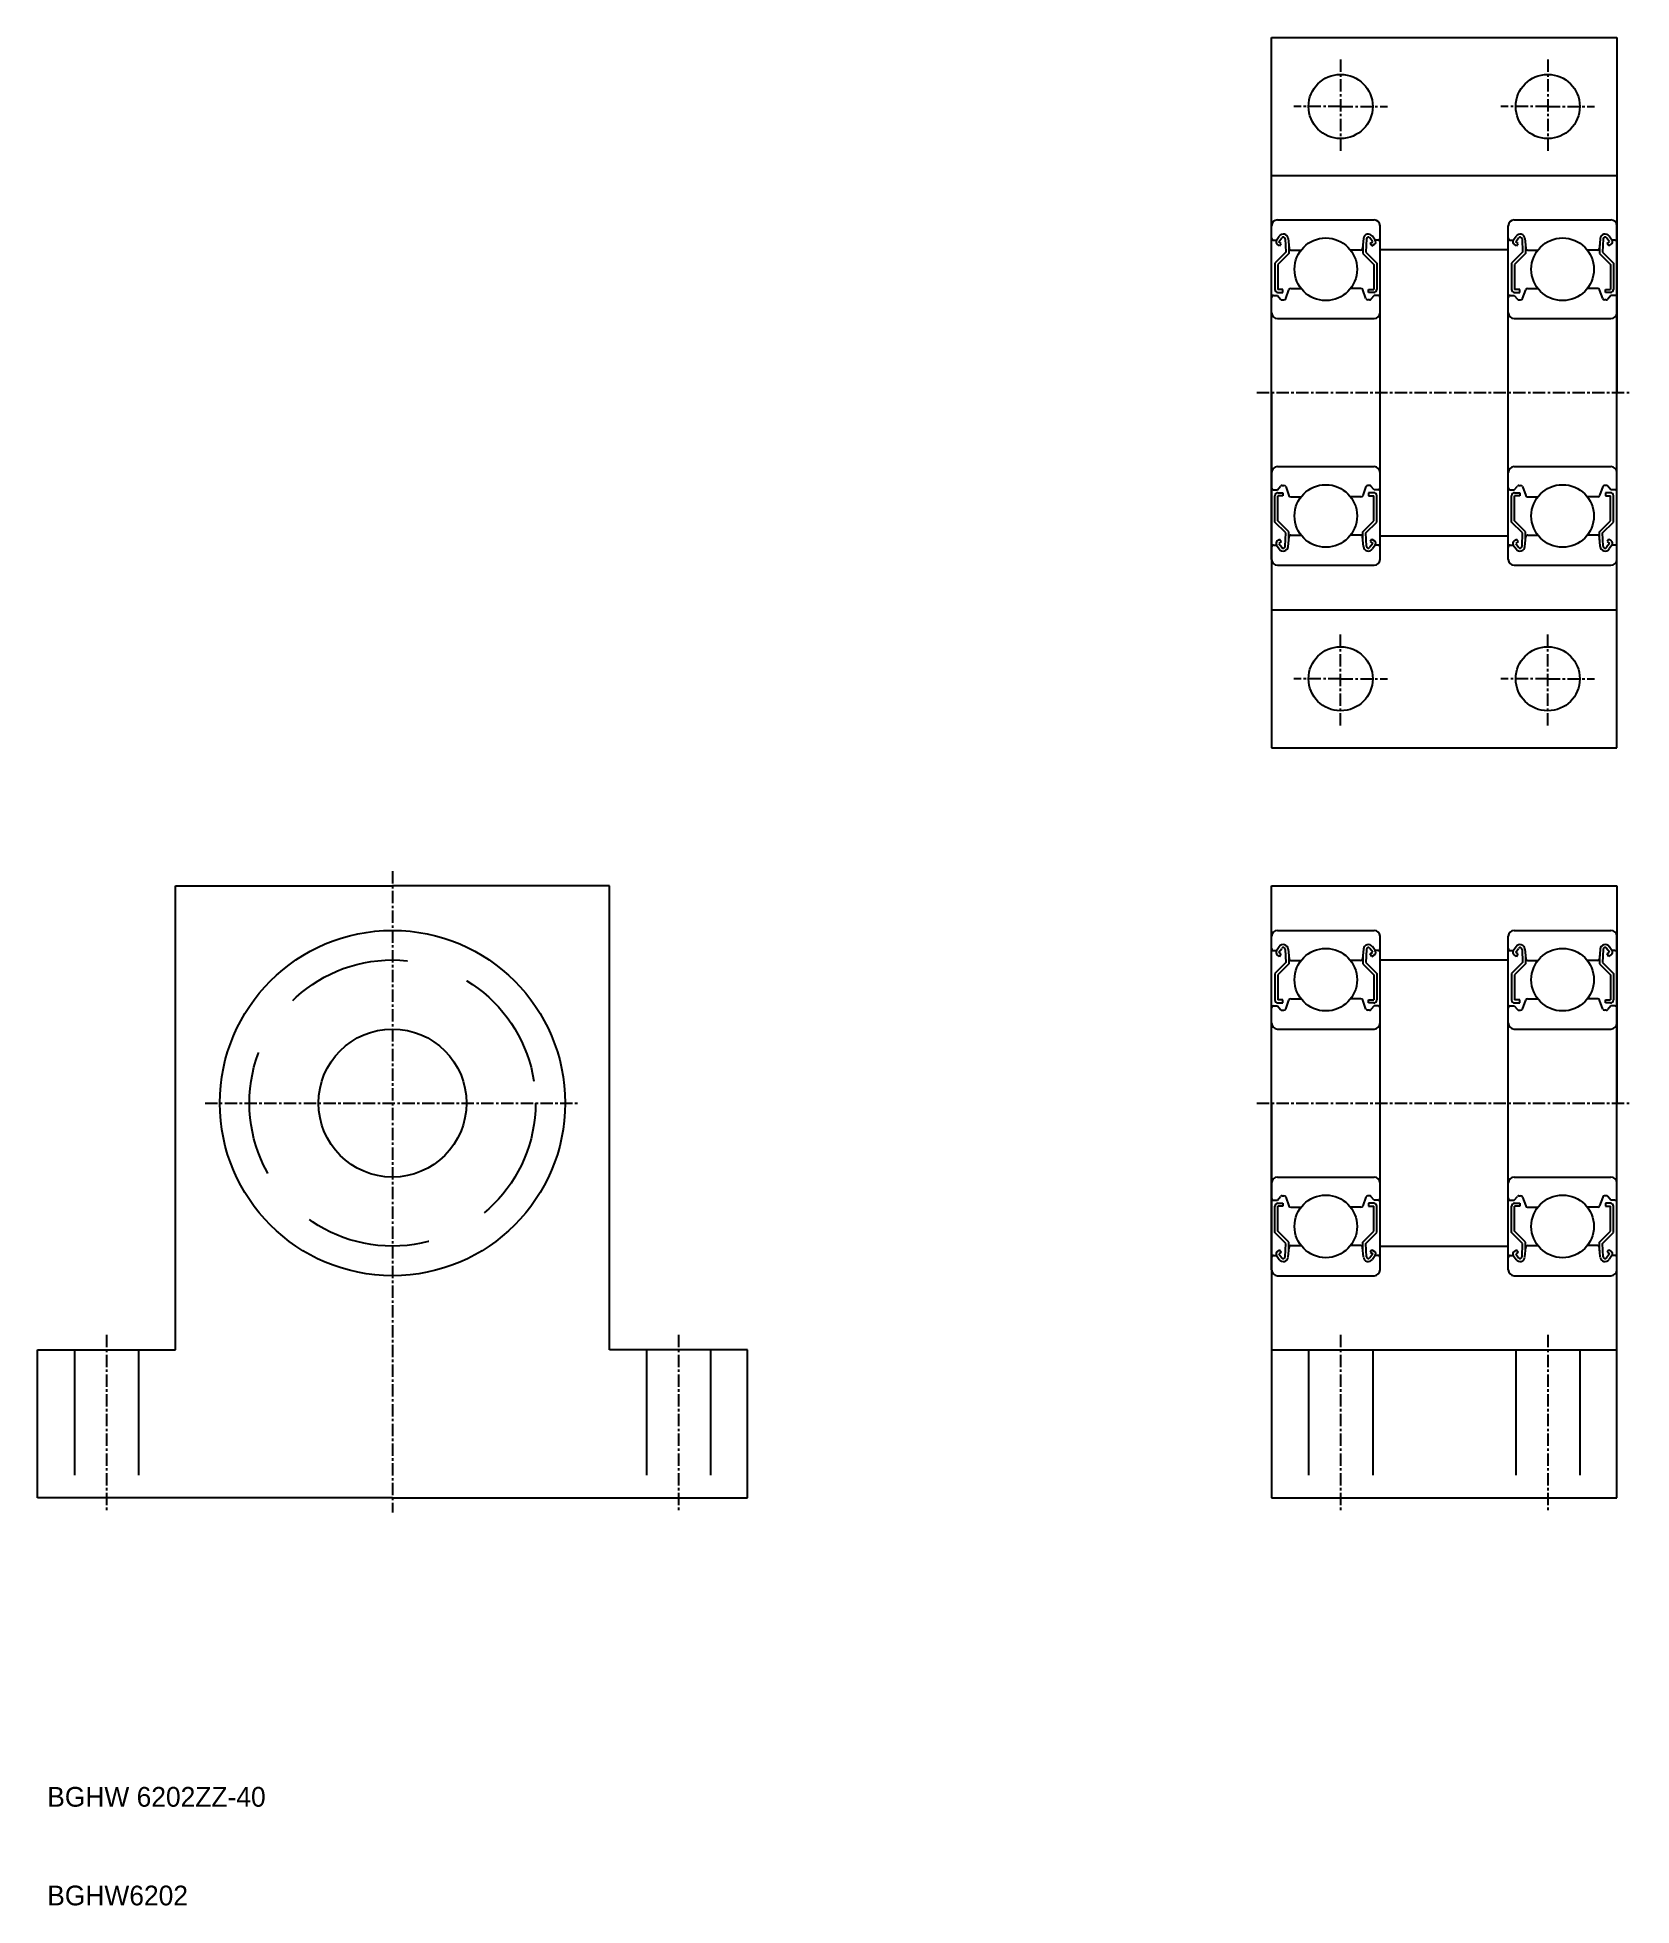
# Model space of a CAD drawing. Extents: x 92 to 254, y 56 to 246.
import ezdxf

# ---------------------------------------------------------------- set-up
doc = ezdxf.new("R2010")
doc.units = 0
doc.linetypes.add('CENTER', pattern=[2, 1.25, -0.25, 0.25, -0.25])
doc.linetypes.add('DASHED', pattern=[19.05, 12.7, -6.35])
doc.layers.get('0').update_dxf_attribs({"linetype": 'CONTINUOUS'})
doc.layers.add('CENTER', color=1, linetype='CENTER')

msp = doc.modelspace()

# ---------------------------------------------------------------- linework, layer by layer
for p, q in [((217.04, 209.54), (217.04, 245.54)), ((217.04, 245.54), (252.04, 245.54)), ((252.04, 245.54), (252.04, 209.54)), ((217.04, 231.54), (252.04, 231.54)), ((217.04, 192.64), (217.04, 226.44)), ((217.54, 224.99), (217.82, 225.39)), ((217.64, 227.04), (227.44, 227.04)), ((227.54, 224.99), (227.26, 225.39)), ((228.04, 192.64), (228.04, 226.44)), ((241.04, 192.64), (241.04, 226.44)), ((241.54, 224.99), (241.82, 225.39)), ((241.64, 227.04), (251.44, 227.04)), ((251.54, 224.99), (251.26, 225.39)), ((252.04, 192.64), (252.04, 226.44)), ((217.24, 224.99), (217.54, 224.99)), ((218.48, 223.77), (217.38, 222.67)), ((217.86, 224.4), (217.62, 224.57)), ((218.78, 223.64), (217.68, 222.54)), ((217.79, 224.82), (218.07, 225.22)), ((218.03, 224.65), (217.79, 224.82)), ((217.86, 224.4), (218.03, 224.65)), ((218.43, 225.11), (218.48, 223.77)), ((218.73, 225.15), (218.81, 224.17)), ((218.78, 224.51), (218.78, 223.64)), ((219.01, 223.99), (220.04, 223.99)), ((226.07, 223.99), (225.05, 223.99)), ((226.36, 225.15), (226.27, 224.17)), ((226.3, 224.51), (226.3, 223.64)), ((226.3, 223.64), (227.4, 222.54)), ((226.65, 225.11), (226.6, 223.77)), ((226.6, 223.77), (227.7, 222.67)), ((227.3, 224.82), (227.01, 225.22)), ((227.05, 224.65), (227.3, 224.82)), ((227.22, 224.4), (227.05, 224.65)), ((227.22, 224.4), (227.47, 224.57)), ((227.84, 224.99), (227.54, 224.99)), ((241.24, 224.99), (241.54, 224.99)), ((242.48, 223.77), (241.38, 222.67)), ((241.86, 224.4), (241.62, 224.57)), ((242.78, 223.64), (241.68, 222.54)), ((241.79, 224.82), (242.07, 225.22)), ((242.03, 224.65), (241.79, 224.82)), ((241.86, 224.4), (242.03, 224.65)), ((242.43, 225.11), (242.48, 223.77)), ((242.73, 225.15), (242.81, 224.17)), ((242.78, 224.51), (242.78, 223.64)), ((243.01, 223.99), (244.04, 223.99)), ((250.07, 223.99), (249.05, 223.99)), ((250.36, 225.15), (250.27, 224.17)), ((250.3, 224.51), (250.3, 223.64)), ((250.3, 223.64), (251.4, 222.54)), ((250.65, 225.11), (250.6, 223.77)), ((250.6, 223.77), (251.7, 222.67)), ((251.3, 224.82), (251.01, 225.22)), ((251.05, 224.65), (251.3, 224.82)), ((251.22, 224.4), (251.05, 224.65)), ((251.22, 224.4), (251.47, 224.57)), ((251.84, 224.99), (251.54, 224.99)), ((217.38, 222.67), (217.38, 219.99)), ((217.68, 222.54), (217.68, 219.99)), ((227.4, 222.54), (227.4, 219.99)), ((227.7, 222.67), (227.7, 219.99)), ((241.38, 222.67), (241.38, 219.99)), ((241.68, 222.54), (241.68, 219.99)), ((251.4, 222.54), (251.4, 219.99)), ((251.7, 222.67), (251.7, 219.99)), ((218.2, 219.99), (217.68, 219.99)), ((217.68, 219.69), (218.2, 219.69)), ((218.2, 219.69), (218.2, 219.99)), ((218.48, 219.07), (218.8, 219.96)), ((218.99, 220.09), (220.04, 220.09)), ((226.1, 220.09), (225.05, 220.09)), ((226.61, 219.07), (226.29, 219.96)), ((226.88, 219.99), (227.4, 219.99)), ((226.88, 219.69), (226.88, 219.99)), ((227.4, 219.69), (226.88, 219.69)), ((242.2, 219.99), (241.68, 219.99)), ((241.68, 219.69), (242.2, 219.69)), ((242.2, 219.69), (242.2, 219.99)), ((242.48, 219.07), (242.8, 219.96)), ((242.99, 220.09), (244.04, 220.09)), ((250.1, 220.09), (249.05, 220.09)), ((250.61, 219.07), (250.29, 219.96)), ((250.88, 219.99), (251.4, 219.99)), ((250.88, 219.69), (250.88, 219.99)), ((251.4, 219.69), (250.88, 219.69)), ((217.24, 219.39), (217.64, 219.39)), ((217.64, 219.39), (217.96, 219.01)), ((218.11, 218.94), (218.29, 218.94)), ((226.97, 218.94), (226.8, 218.94)), ((227.44, 219.39), (227.12, 219.01)), ((227.84, 219.39), (227.44, 219.39)), ((241.24, 219.39), (241.64, 219.39)), ((241.64, 219.39), (241.96, 219.01)), ((242.11, 218.94), (242.29, 218.94)), ((250.97, 218.94), (250.8, 218.94)), ((251.44, 219.39), (251.12, 219.01)), ((251.84, 219.39), (251.44, 219.39)), ((217.64, 217.04), (227.44, 217.04)), ((241.64, 217.04), (251.44, 217.04)), ((217.04, 209.54), (217.04, 173.54)), ((217.04, 209.54), (217.04, 209.54)), ((241.04, 209.54), (241.04, 209.54)), ((252.04, 173.54), (252.04, 209.54)), ((217.04, 201.29), (217.04, 201.29)), ((217.64, 202.04), (227.44, 202.04)), ((241.04, 201.29), (241.04, 201.29)), ((241.64, 202.04), (251.44, 202.04)), ((217.24, 199.69), (217.64, 199.69)), ((217.38, 196.42), (217.38, 199.09)), ((217.64, 199.69), (217.96, 200.07)), ((217.68, 199.39), (218.2, 199.39)), ((217.68, 196.54), (217.68, 199.09)), ((218.2, 199.09), (217.68, 199.09)), ((218.11, 200.14), (218.29, 200.14)), ((218.2, 199.39), (218.2, 199.09)), ((218.48, 200.01), (218.8, 199.12)), ((218.99, 198.99), (220.04, 198.99)), ((226.1, 198.99), (225.05, 198.99)), ((226.61, 200.01), (226.29, 199.12)), ((226.97, 200.14), (226.8, 200.14)), ((226.88, 199.39), (226.88, 199.09)), ((227.4, 199.39), (226.88, 199.39)), ((226.88, 199.09), (227.4, 199.09)), ((227.44, 199.69), (227.12, 200.07)), ((227.4, 196.54), (227.4, 199.09)), ((227.84, 199.69), (227.44, 199.69)), ((227.7, 196.42), (227.7, 199.09)), ((241.24, 199.69), (241.64, 199.69)), ((241.38, 196.42), (241.38, 199.09)), ((241.64, 199.69), (241.96, 200.07)), ((241.68, 199.39), (242.2, 199.39)), ((242.2, 199.09), (241.68, 199.09)), ((241.68, 196.54), (241.68, 199.09)), ((242.11, 200.14), (242.29, 200.14)), ((242.2, 199.39), (242.2, 199.09)), ((242.48, 200.01), (242.8, 199.12)), ((242.99, 198.99), (244.04, 198.99)), ((250.1, 198.99), (249.05, 198.99)), ((250.61, 200.01), (250.29, 199.12)), ((250.97, 200.14), (250.8, 200.14)), ((250.88, 199.39), (250.88, 199.09)), ((251.4, 199.39), (250.88, 199.39)), ((250.88, 199.09), (251.4, 199.09)), ((251.44, 199.69), (251.12, 200.07)), ((251.4, 196.54), (251.4, 199.09)), ((251.84, 199.69), (251.44, 199.69)), ((251.7, 196.42), (251.7, 199.09)), ((218.48, 195.32), (217.38, 196.42)), ((218.78, 195.44), (217.68, 196.54)), ((218.43, 193.97), (218.48, 195.32)), ((218.78, 194.57), (218.78, 195.44)), ((219.01, 195.09), (220.04, 195.09)), ((226.07, 195.09), (225.05, 195.09)), ((226.3, 195.44), (227.4, 196.54)), ((226.3, 194.57), (226.3, 195.44)), ((226.6, 195.32), (227.7, 196.42)), ((226.65, 193.97), (226.6, 195.32)), ((242.48, 195.32), (241.38, 196.42)), ((242.78, 195.44), (241.68, 196.54)), ((242.43, 193.97), (242.48, 195.32)), ((242.78, 194.57), (242.78, 195.44)), ((243.01, 195.09), (244.04, 195.09)), ((250.07, 195.09), (249.05, 195.09)), ((250.3, 195.44), (251.4, 196.54)), ((250.3, 194.57), (250.3, 195.44)), ((250.6, 195.32), (251.7, 196.42)), ((250.65, 193.97), (250.6, 195.32)), ((217.24, 194.09), (217.54, 194.09)), ((217.54, 194.09), (217.82, 193.7)), ((217.86, 194.68), (217.62, 194.51)), ((218.03, 194.44), (217.79, 194.26)), ((217.79, 194.26), (218.07, 193.86)), ((217.86, 194.68), (218.03, 194.44)), ((218.73, 193.94), (218.81, 194.91)), ((226.36, 193.94), (226.27, 194.91)), ((227.3, 194.26), (227.01, 193.86)), ((227.22, 194.68), (227.05, 194.44)), ((227.05, 194.44), (227.3, 194.26)), ((227.22, 194.68), (227.47, 194.51)), ((227.54, 194.09), (227.26, 193.7)), ((227.84, 194.09), (227.54, 194.09)), ((241.24, 194.09), (241.54, 194.09)), ((241.54, 194.09), (241.82, 193.7)), ((241.86, 194.68), (241.62, 194.51)), ((242.03, 194.44), (241.79, 194.26)), ((241.79, 194.26), (242.07, 193.86)), ((241.86, 194.68), (242.03, 194.44)), ((242.73, 193.94), (242.81, 194.91)), ((250.36, 193.94), (250.27, 194.91)), ((251.3, 194.26), (251.01, 193.86)), ((251.22, 194.68), (251.05, 194.44)), ((251.05, 194.44), (251.3, 194.26)), ((251.22, 194.68), (251.47, 194.51)), ((251.54, 194.09), (251.26, 193.7)), ((251.84, 194.09), (251.54, 194.09)), ((217.64, 192.04), (227.44, 192.04)), ((241.64, 192.04), (251.44, 192.04)), ((217.04, 187.54), (252.04, 187.54)), ((217.04, 173.54), (252.04, 173.54)), ((105.93, 112.54), (105.93, 159.54)), ((105.93, 159.54), (127.93, 159.54)), ((149.93, 159.54), (127.93, 159.54)), ((149.93, 112.54), (149.93, 159.54)), ((217.04, 159.54), (252.04, 159.54)), ((217.04, 137.54), (217.04, 159.54)), ((252.04, 159.54), (252.04, 137.54)), ((217.04, 120.64), (217.04, 154.44)), ((217.54, 152.99), (217.82, 153.39)), ((217.64, 155.04), (227.44, 155.04)), ((227.54, 152.99), (227.26, 153.39)), ((228.04, 120.64), (228.04, 154.44)), ((241.04, 120.64), (241.04, 154.44)), ((241.54, 152.99), (241.82, 153.39)), ((241.64, 155.04), (251.44, 155.04)), ((251.54, 152.99), (251.26, 153.39)), ((252.04, 120.64), (252.04, 154.44)), ((217.24, 152.99), (217.54, 152.99)), ((218.48, 151.77), (217.38, 150.67)), ((217.86, 152.4), (217.62, 152.57)), ((218.78, 151.64), (217.68, 150.54)), ((217.79, 152.82), (218.07, 153.22)), ((218.03, 152.65), (217.79, 152.82)), ((217.86, 152.4), (218.03, 152.65)), ((218.43, 153.11), (218.48, 151.77)), ((218.73, 153.15), (218.81, 152.17)), ((218.78, 152.51), (218.78, 151.64)), ((219.01, 151.99), (220.04, 151.99)), ((226.07, 151.99), (225.05, 151.99)), ((226.36, 153.15), (226.27, 152.17)), ((226.3, 152.51), (226.3, 151.64)), ((226.3, 151.64), (227.4, 150.54)), ((226.65, 153.11), (226.6, 151.77)), ((226.6, 151.77), (227.7, 150.67)), ((227.3, 152.82), (227.01, 153.22)), ((227.05, 152.65), (227.3, 152.82)), ((227.22, 152.4), (227.05, 152.65)), ((227.22, 152.4), (227.47, 152.57)), ((227.84, 152.99), (227.54, 152.99)), ((241.24, 152.99), (241.54, 152.99)), ((242.48, 151.77), (241.38, 150.67)), ((241.86, 152.4), (241.62, 152.57)), ((242.78, 151.64), (241.68, 150.54)), ((241.79, 152.82), (242.07, 153.22)), ((242.03, 152.65), (241.79, 152.82)), ((241.86, 152.4), (242.03, 152.65)), ((242.43, 153.11), (242.48, 151.77)), ((242.73, 153.15), (242.81, 152.17)), ((242.78, 152.51), (242.78, 151.64)), ((243.01, 151.99), (244.04, 151.99)), ((250.07, 151.99), (249.05, 151.99)), ((250.36, 153.15), (250.27, 152.17)), ((250.3, 152.51), (250.3, 151.64)), ((250.3, 151.64), (251.4, 150.54)), ((250.65, 153.11), (250.6, 151.77)), ((250.6, 151.77), (251.7, 150.67)), ((251.3, 152.82), (251.01, 153.22)), ((251.05, 152.65), (251.3, 152.82)), ((251.22, 152.4), (251.05, 152.65)), ((251.22, 152.4), (251.47, 152.57)), ((251.84, 152.99), (251.54, 152.99)), ((217.38, 150.67), (217.38, 147.99)), ((217.68, 150.54), (217.68, 147.99)), ((227.4, 150.54), (227.4, 147.99)), ((227.7, 150.67), (227.7, 147.99)), ((241.38, 150.67), (241.38, 147.99)), ((241.68, 150.54), (241.68, 147.99)), ((251.4, 150.54), (251.4, 147.99)), ((251.7, 150.67), (251.7, 147.99)), ((218.2, 147.99), (217.68, 147.99)), ((217.68, 147.69), (218.2, 147.69)), ((218.2, 147.69), (218.2, 147.99)), ((218.48, 147.07), (218.8, 147.96)), ((218.99, 148.09), (220.04, 148.09)), ((226.1, 148.09), (225.05, 148.09)), ((226.61, 147.07), (226.29, 147.96)), ((226.88, 147.99), (227.4, 147.99)), ((226.88, 147.69), (226.88, 147.99)), ((227.4, 147.69), (226.88, 147.69)), ((242.2, 147.99), (241.68, 147.99)), ((241.68, 147.69), (242.2, 147.69)), ((242.2, 147.69), (242.2, 147.99)), ((242.48, 147.07), (242.8, 147.96)), ((242.99, 148.09), (244.04, 148.09)), ((250.1, 148.09), (249.05, 148.09)), ((250.61, 147.07), (250.29, 147.96)), ((250.88, 147.69), (250.88, 147.99)), ((250.88, 147.99), (251.4, 147.99)), ((251.4, 147.69), (250.88, 147.69)), ((217.24, 147.39), (217.64, 147.39)), ((217.64, 147.39), (217.96, 147.01)), ((218.11, 146.94), (218.29, 146.94)), ((226.97, 146.94), (226.8, 146.94)), ((227.44, 147.39), (227.12, 147.01)), ((227.84, 147.39), (227.44, 147.39)), ((241.24, 147.39), (241.64, 147.39)), ((241.64, 147.39), (241.96, 147.01)), ((242.11, 146.94), (242.29, 146.94)), ((250.97, 146.94), (250.8, 146.94)), ((251.44, 147.39), (251.12, 147.01)), ((251.84, 147.39), (251.44, 147.39)), ((217.64, 145.04), (227.44, 145.04)), ((241.64, 145.04), (251.44, 145.04)), ((217.04, 137.54), (217.04, 97.54)), ((217.04, 137.54), (217.04, 137.54)), ((241.04, 137.54), (241.04, 137.54)), ((252.04, 97.54), (252.04, 137.54)), ((217.04, 129.29), (217.04, 129.29)), ((217.64, 130.04), (227.44, 130.04)), ((241.04, 129.29), (241.04, 129.29)), ((241.64, 130.04), (251.44, 130.04)), ((217.24, 127.69), (217.64, 127.69)), ((217.38, 124.42), (217.38, 127.09)), ((217.64, 127.69), (217.96, 128.07)), ((217.68, 127.39), (218.2, 127.39)), ((218.2, 127.09), (217.68, 127.09)), ((217.68, 124.54), (217.68, 127.09)), ((218.11, 128.14), (218.29, 128.14)), ((218.2, 127.39), (218.2, 127.09)), ((218.48, 128.01), (218.8, 127.12)), ((218.99, 126.99), (220.04, 126.99)), ((226.1, 126.99), (225.05, 126.99)), ((226.61, 128.01), (226.29, 127.12)), ((226.97, 128.14), (226.8, 128.14)), ((226.88, 127.39), (226.88, 127.09)), ((227.4, 127.39), (226.88, 127.39)), ((226.88, 127.09), (227.4, 127.09)), ((227.44, 127.69), (227.12, 128.07)), ((227.4, 124.54), (227.4, 127.09)), ((227.84, 127.69), (227.44, 127.69)), ((227.7, 124.42), (227.7, 127.09)), ((241.24, 127.69), (241.64, 127.69)), ((241.38, 124.42), (241.38, 127.09)), ((241.64, 127.69), (241.96, 128.07)), ((241.68, 127.39), (242.2, 127.39)), ((241.68, 124.54), (241.68, 127.09)), ((242.2, 127.09), (241.68, 127.09)), ((242.11, 128.14), (242.29, 128.14)), ((242.2, 127.39), (242.2, 127.09)), ((242.48, 128.01), (242.8, 127.12)), ((242.99, 126.99), (244.04, 126.99)), ((250.1, 126.99), (249.05, 126.99)), ((250.61, 128.01), (250.29, 127.12)), ((250.97, 128.14), (250.8, 128.14)), ((251.4, 127.39), (250.88, 127.39)), ((250.88, 127.39), (250.88, 127.09)), ((250.88, 127.09), (251.4, 127.09)), ((251.44, 127.69), (251.12, 128.07)), ((251.4, 124.54), (251.4, 127.09)), ((251.84, 127.69), (251.44, 127.69)), ((251.7, 124.42), (251.7, 127.09)), ((218.48, 123.32), (217.38, 124.42)), ((218.78, 123.44), (217.68, 124.54)), ((218.43, 121.97), (218.48, 123.32)), ((218.78, 122.57), (218.78, 123.44)), ((219.01, 123.09), (220.04, 123.09)), ((226.07, 123.09), (225.05, 123.09)), ((226.3, 123.44), (227.4, 124.54)), ((226.3, 122.57), (226.3, 123.44)), ((226.6, 123.32), (227.7, 124.42)), ((226.65, 121.97), (226.6, 123.32)), ((242.48, 123.32), (241.38, 124.42)), ((242.78, 123.44), (241.68, 124.54)), ((242.43, 121.97), (242.48, 123.32)), ((242.78, 122.57), (242.78, 123.44)), ((243.01, 123.09), (244.04, 123.09)), ((250.07, 123.09), (249.05, 123.09)), ((250.3, 123.44), (251.4, 124.54)), ((250.3, 122.57), (250.3, 123.44)), ((250.6, 123.32), (251.7, 124.42)), ((250.65, 121.97), (250.6, 123.32)), ((217.24, 122.09), (217.54, 122.09)), ((217.54, 122.09), (217.82, 121.7)), ((217.86, 122.68), (217.62, 122.51)), ((218.03, 122.44), (217.79, 122.26)), ((217.79, 122.26), (218.07, 121.86)), ((217.86, 122.68), (218.03, 122.44)), ((218.73, 121.94), (218.81, 122.91)), ((226.36, 121.94), (226.27, 122.91)), ((227.3, 122.26), (227.01, 121.86)), ((227.22, 122.68), (227.05, 122.44)), ((227.05, 122.44), (227.3, 122.26)), ((227.22, 122.68), (227.47, 122.51)), ((227.54, 122.09), (227.26, 121.7)), ((227.84, 122.09), (227.54, 122.09)), ((241.24, 122.09), (241.54, 122.09)), ((241.54, 122.09), (241.82, 121.7)), ((241.86, 122.68), (241.62, 122.51)), ((242.03, 122.44), (241.79, 122.26)), ((241.79, 122.26), (242.07, 121.86)), ((241.86, 122.68), (242.03, 122.44)), ((242.73, 121.94), (242.81, 122.91)), ((250.36, 121.94), (250.27, 122.91)), ((251.3, 122.26), (251.01, 121.86)), ((251.22, 122.68), (251.05, 122.44)), ((251.05, 122.44), (251.3, 122.26)), ((251.22, 122.68), (251.47, 122.51)), ((251.54, 122.09), (251.26, 121.7)), ((251.84, 122.09), (251.54, 122.09)), ((217.64, 120.04), (227.44, 120.04)), ((241.64, 120.04), (251.44, 120.04)), ((91.93, 97.54), (91.93, 112.54)), ((91.93, 112.54), (105.93, 112.54)), ((163.93, 112.54), (149.93, 112.54)), ((163.93, 97.54), (163.93, 112.54)), ((217.04, 112.54), (252.04, 112.54)), ((127.93, 97.54), (91.93, 97.54)), ((127.93, 97.54), (163.93, 97.54)), ((217.04, 97.54), (252.04, 97.54))]:
    msp.add_line(p, q)
at = {"color": 7, "linetype": 'CONTINUOUS'}
for p, q in [((228.04, 224.04), (241.04, 224.04)), ((228.04, 195.04), (241.04, 195.04)), ((228.04, 152.04), (241.04, 152.04)), ((228.04, 123.04), (241.04, 123.04))]:
    msp.add_line(p, q, dxfattribs=at)
at = {"color": 3, "linetype": 'DASHED'}
for p, q in [((95.68, 112.54), (95.68, 97.54)), ((102.18, 112.54), (102.18, 97.54)), ((153.68, 112.54), (153.68, 97.54)), ((160.18, 112.54), (160.18, 97.54)), ((220.79, 112.54), (220.79, 97.54)), ((227.29, 112.54), (227.29, 97.54)), ((241.79, 112.54), (241.79, 97.54)), ((248.29, 112.54), (248.29, 97.54))]:
    msp.add_line(p, q, dxfattribs=at)
for centre, radius in [((224.04, 238.54), 3.25), ((245.04, 238.54), 3.25), ((222.54, 222.04), 3.17), ((246.54, 222.04), 3.17), ((222.54, 197.04), 3.17), ((246.54, 197.04), 3.17), ((224.04, 180.54), 3.25), ((245.04, 180.54), 3.25), ((127.93, 137.54), 17.5), ((222.54, 150.04), 3.17), ((246.54, 150.04), 3.17), ((127.93, 137.54), 7.5), ((222.54, 125.04), 3.17), ((246.54, 125.04), 3.17)]:
    msp.add_circle(centre, radius)
msp.add_circle((127.93, 137.54), 14.5, dxfattribs=at)
for centre, radius, start, end in [((217.64, 226.44), 0.6, 90, 180), ((218.23, 225.1), 0.5, 5.065, 144.9356), ((226.85, 225.1), 0.5, 35.0644, 174.935), ((227.44, 226.44), 0.6, 0, 90), ((241.64, 226.44), 0.6, 90, 180), ((242.23, 225.1), 0.5, 5.065, 144.9356), ((250.85, 225.1), 0.5, 35.0644, 174.935), ((251.44, 226.44), 0.6, 0, 90), ((217.24, 225.19), 0.2, 180, 270), ((217.79, 224.82), 0.3, 144.9356, 235.0377), ((218.23, 225.11), 0.2, 2.1312, 144.9367), ((219.01, 224.19), 0.2, 185.065, 270), ((226.07, 224.19), 0.2, 270, 354.935), ((226.85, 225.11), 0.2, 35.0633, 177.8688), ((227.3, 224.82), 0.3, 304.9623, 35.0644), ((227.84, 225.19), 0.2, 270, 0), ((241.24, 225.19), 0.2, 180, 270), ((241.79, 224.82), 0.3, 144.9356, 235.0377), ((242.23, 225.11), 0.2, 2.1312, 144.9367), ((243.01, 224.19), 0.2, 185.065, 270), ((250.07, 224.19), 0.2, 270, 354.935), ((250.85, 225.11), 0.2, 35.0633, 177.8688), ((251.3, 224.82), 0.3, 304.9623, 35.0644), ((251.84, 225.19), 0.2, 270, 0), ((217.68, 219.99), 0.3, 180, 270), ((218.99, 219.89), 0.2, 90, 159.9703), ((226.1, 219.89), 0.2, 20.0297, 90), ((227.4, 219.99), 0.3, 270, 0), ((241.68, 219.99), 0.3, 180, 270), ((242.99, 219.89), 0.2, 90, 159.9703), ((250.1, 219.89), 0.2, 20.0297, 90), ((251.4, 219.99), 0.3, 270, 0), ((217.24, 219.19), 0.2, 90, 180), ((218.11, 219.14), 0.2, 219.997, 270), ((218.29, 219.14), 0.2, 270, 339.9703), ((226.8, 219.14), 0.2, 200.0297, 270), ((226.97, 219.14), 0.2, 270, 320.003), ((227.84, 219.19), 0.2, 0, 90), ((241.24, 219.19), 0.2, 90, 180), ((242.11, 219.14), 0.2, 219.997, 270), ((242.29, 219.14), 0.2, 270, 339.9703), ((250.8, 219.14), 0.2, 200.0297, 270), ((250.97, 219.14), 0.2, 270, 320.003), ((251.84, 219.19), 0.2, 0, 90), ((217.64, 217.64), 0.6, 180, 270), ((227.44, 217.64), 0.6, 270, 0), ((241.64, 217.64), 0.6, 180, 270), ((251.44, 217.64), 0.6, 270, 0), ((217.64, 201.44), 0.6, 90, 180), ((227.44, 201.44), 0.6, 0, 90), ((241.64, 201.44), 0.6, 90, 180), ((251.44, 201.44), 0.6, 0, 90), ((217.24, 199.89), 0.2, 180, 270), ((217.68, 199.09), 0.3, 90, 180), ((218.11, 199.94), 0.2, 90, 140.003), ((218.29, 199.94), 0.2, 20.0297, 90), ((218.99, 199.19), 0.2, 200.0297, 270), ((226.1, 199.19), 0.2, 270, 339.9703), ((226.8, 199.94), 0.2, 90, 159.9703), ((226.97, 199.94), 0.2, 39.997, 90), ((227.4, 199.09), 0.3, 0, 90), ((227.84, 199.89), 0.2, 270, 0), ((241.24, 199.89), 0.2, 180, 270), ((241.68, 199.09), 0.3, 90, 180), ((242.11, 199.94), 0.2, 90, 140.003), ((242.29, 199.94), 0.2, 20.0297, 90), ((242.99, 199.19), 0.2, 200.0297, 270), ((250.1, 199.19), 0.2, 270, 339.9703), ((250.8, 199.94), 0.2, 90, 159.9703), ((250.97, 199.94), 0.2, 39.997, 90), ((251.4, 199.09), 0.3, 0, 90), ((251.84, 199.89), 0.2, 270, 0), ((219.01, 194.89), 0.2, 90, 174.935), ((226.07, 194.89), 0.2, 5.065, 90), ((243.01, 194.89), 0.2, 90, 174.935), ((250.07, 194.89), 0.2, 5.065, 90), ((217.24, 193.89), 0.2, 90, 180), ((217.79, 194.26), 0.3, 124.9623, 215.0644), ((218.23, 193.98), 0.5, 215.0644, 354.935), ((218.23, 193.98), 0.2, 215.0633, 357.8688), ((226.85, 193.98), 0.5, 185.065, 324.9356), ((226.85, 193.98), 0.2, 182.1312, 324.9367), ((227.3, 194.26), 0.3, 324.9356, 55.0377), ((227.84, 193.89), 0.2, 0, 90), ((241.24, 193.89), 0.2, 90, 180), ((241.79, 194.26), 0.3, 124.9623, 215.0644), ((242.23, 193.98), 0.5, 215.0644, 354.935), ((242.23, 193.98), 0.2, 215.0633, 357.8688), ((250.85, 193.98), 0.5, 185.065, 324.9356), ((250.85, 193.98), 0.2, 182.1312, 324.9367), ((251.3, 194.26), 0.3, 324.9356, 55.0377), ((251.84, 193.89), 0.2, 0, 90), ((217.64, 192.64), 0.6, 180, 270), ((227.44, 192.64), 0.6, 270, 0), ((241.64, 192.64), 0.6, 180, 270), ((251.44, 192.64), 0.6, 270, 0), ((217.64, 154.44), 0.6, 90, 180), ((218.23, 153.1), 0.5, 5.065, 144.9356), ((226.85, 153.1), 0.5, 35.0644, 174.935), ((227.44, 154.44), 0.6, 0, 90), ((241.64, 154.44), 0.6, 90, 180), ((242.23, 153.1), 0.5, 5.065, 144.9356), ((250.85, 153.1), 0.5, 35.0644, 174.935), ((251.44, 154.44), 0.6, 0, 90), ((217.24, 153.19), 0.2, 180, 270), ((217.79, 152.82), 0.3, 144.9356, 235.0377), ((218.23, 153.11), 0.2, 2.1312, 144.9367), ((219.01, 152.19), 0.2, 185.065, 270), ((226.07, 152.19), 0.2, 270, 354.935), ((226.85, 153.11), 0.2, 35.0633, 177.8688), ((227.3, 152.82), 0.3, 304.9623, 35.0644), ((227.84, 153.19), 0.2, 270, 0), ((241.24, 153.19), 0.2, 180, 270), ((241.79, 152.82), 0.3, 144.9356, 235.0377), ((242.23, 153.11), 0.2, 2.1312, 144.9367), ((243.01, 152.19), 0.2, 185.065, 270), ((250.07, 152.19), 0.2, 270, 354.935), ((250.85, 153.11), 0.2, 35.0633, 177.8688), ((251.3, 152.82), 0.3, 304.9623, 35.0644), ((251.84, 153.19), 0.2, 270, 0), ((217.68, 147.99), 0.3, 180, 270), ((218.99, 147.89), 0.2, 90, 159.9703), ((226.1, 147.89), 0.2, 20.0297, 90), ((227.4, 147.99), 0.3, 270, 0), ((241.68, 147.99), 0.3, 180, 270), ((242.99, 147.89), 0.2, 90, 159.9703), ((250.1, 147.89), 0.2, 20.0297, 90), ((251.4, 147.99), 0.3, 270, 0), ((217.24, 147.19), 0.2, 90, 180), ((218.11, 147.14), 0.2, 219.997, 270), ((218.29, 147.14), 0.2, 270, 339.9703), ((226.8, 147.14), 0.2, 200.0297, 270), ((226.97, 147.14), 0.2, 270, 320.003), ((227.84, 147.19), 0.2, 0, 90), ((241.24, 147.19), 0.2, 90, 180), ((242.11, 147.14), 0.2, 219.997, 270), ((242.29, 147.14), 0.2, 270, 339.9703), ((250.8, 147.14), 0.2, 200.0297, 270), ((250.97, 147.14), 0.2, 270, 320.003), ((251.84, 147.19), 0.2, 0, 90), ((217.64, 145.64), 0.6, 180, 270), ((227.44, 145.64), 0.6, 270, 0), ((241.64, 145.64), 0.6, 180, 270), ((251.44, 145.64), 0.6, 270, 0), ((217.64, 129.44), 0.6, 90, 180), ((227.44, 129.44), 0.6, 0, 90), ((241.64, 129.44), 0.6, 90, 180), ((251.44, 129.44), 0.6, 0, 90), ((217.24, 127.89), 0.2, 180, 270), ((217.68, 127.09), 0.3, 90, 180), ((218.11, 127.94), 0.2, 90, 140.003), ((218.29, 127.94), 0.2, 20.0297, 90), ((218.99, 127.19), 0.2, 200.0297, 270), ((226.1, 127.19), 0.2, 270, 339.9703), ((226.8, 127.94), 0.2, 90, 159.9703), ((226.97, 127.94), 0.2, 39.997, 90), ((227.4, 127.09), 0.3, 0, 90), ((227.84, 127.89), 0.2, 270, 0), ((241.24, 127.89), 0.2, 180, 270), ((241.68, 127.09), 0.3, 90, 180), ((242.11, 127.94), 0.2, 90, 140.003), ((242.29, 127.94), 0.2, 20.0297, 90), ((242.99, 127.19), 0.2, 200.0297, 270), ((250.1, 127.19), 0.2, 270, 339.9703), ((250.8, 127.94), 0.2, 90, 159.9703), ((250.97, 127.94), 0.2, 39.997, 90), ((251.4, 127.09), 0.3, 0, 90), ((251.84, 127.89), 0.2, 270, 0), ((219.01, 122.89), 0.2, 90, 174.935), ((226.07, 122.89), 0.2, 5.065, 90), ((243.01, 122.89), 0.2, 90, 174.935), ((250.07, 122.89), 0.2, 5.065, 90), ((217.24, 121.89), 0.2, 90, 180), ((217.79, 122.26), 0.3, 124.9623, 215.0644), ((218.23, 121.98), 0.5, 215.0644, 354.935), ((218.23, 121.98), 0.2, 215.0633, 357.8688), ((226.85, 121.98), 0.5, 185.065, 324.9356), ((226.85, 121.98), 0.2, 182.1312, 324.9367), ((227.3, 122.26), 0.3, 324.9356, 55.0377), ((227.84, 121.89), 0.2, 0, 90), ((241.24, 121.89), 0.2, 90, 180), ((241.79, 122.26), 0.3, 124.9623, 215.0644), ((242.23, 121.98), 0.5, 215.0644, 354.935), ((242.23, 121.98), 0.2, 215.0633, 357.8688), ((250.85, 121.98), 0.5, 185.065, 324.9356), ((250.85, 121.98), 0.2, 182.1312, 324.9367), ((251.3, 122.26), 0.3, 324.9356, 55.0377), ((251.84, 121.89), 0.2, 0, 90), ((217.64, 120.64), 0.6, 180, 270), ((227.44, 120.64), 0.6, 270, 0), ((241.64, 120.64), 0.6, 180, 270), ((251.44, 120.64), 0.6, 270, 0)]:
    msp.add_arc(centre, radius, start, end)
at = {"layer": 'CENTER', "color": 1, "linetype": 'CENTER'}
for p, q in [((224.04, 243.29), (224.04, 233.79)), ((245.04, 243.29), (245.04, 233.79)), ((224.04, 238.54), (219.29, 238.54)), ((224.04, 238.54), (228.79, 238.54)), ((245.04, 238.54), (240.29, 238.54)), ((245.04, 238.54), (249.79, 238.54)), ((215.54, 209.54), (253.54, 209.54)), ((224.04, 175.79), (224.04, 185.29)), ((245.04, 175.79), (245.04, 185.29)), ((224.04, 180.54), (219.29, 180.54)), ((224.04, 180.54), (228.79, 180.54)), ((245.04, 180.54), (240.29, 180.54)), ((245.04, 180.54), (249.79, 180.54)), ((127.93, 161.04), (127.93, 96.04)), ((108.93, 137.54), (146.93, 137.54)), ((215.54, 137.54), (253.54, 137.54)), ((98.93, 114.04), (98.93, 96.04)), ((156.93, 114.04), (156.93, 96.04)), ((224.04, 114.04), (224.04, 96.04)), ((245.04, 114.04), (245.04, 96.04))]:
    msp.add_line(p, q, dxfattribs=at)

# ---------------------------------------------------------------- texts
for s, p in [('BGHW 6202ZZ-40', (92.93, 66.23)), ('BGHW6202', (92.93, 56.23))]:
    msp.add_text(s, height=2).set_placement(p)

doc.saveas('drawing.dxf')
